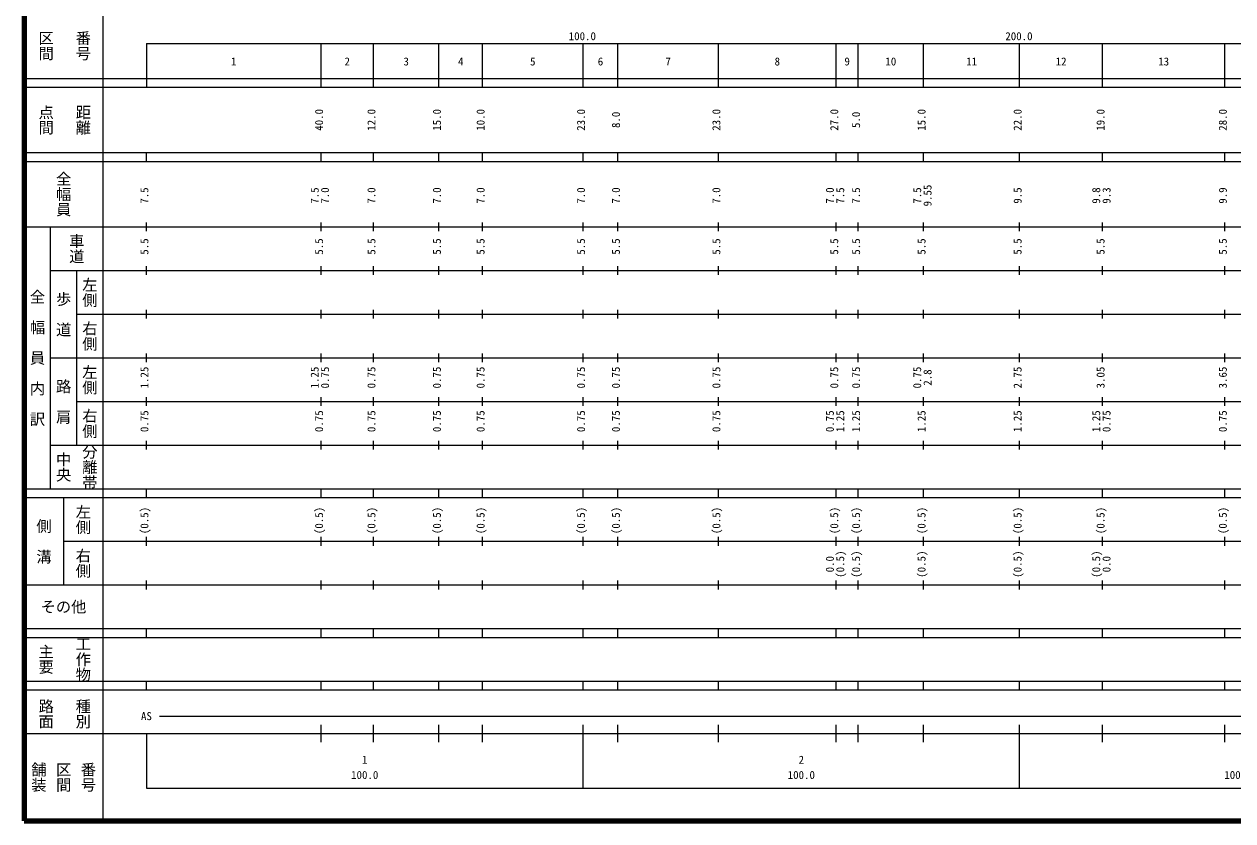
# Model space of a CAD drawing. Units: millimetres on the paper, enlarged 1000 times. Extents: x 40000 to 680000, y 20000 to 380000.
# Drawn here: x 40000 to 316832, y 20000 to 202409 of the extents above; entities that cross this region are included whole.
import ezdxf
from ezdxf.enums import TextEntityAlignment as Align

# ---------------------------------------------------------------- set-up
doc = ezdxf.new("R2010")
doc.units = ezdxf.units.MM
doc.header["$LTSCALE"] = 1000
doc.layers.add('M-TTL', color=2, linetype='Continuous', lineweight=140)
doc.layers.add('M-TTL-BAND', color=7, linetype='Continuous', lineweight=25)
doc.styles.add('@ＭＳ ゴシック', font='')
doc.styles.add('ＭＳ ゴシック', font='')
doc.styles.get('@ＭＳ ゴシック').set_extended_font_data('@MS Gothic')
doc.styles.get('ＭＳ ゴシック').set_extended_font_data('MS Gothic')

msp = doc.modelspace()

# ---------------------------------------------------------------- linework, layer by layer
at = {"layer": 'M-TTL'}
for p, q in [((40000, 380000), (40000, 20000)), ((40000, 20000), (680000, 20000))]:
    msp.add_line(p, q, dxfattribs=at)
at = {"layer": 'M-TTL-BAND'}
for p, q in [((58000, 370000), (58000, 20000)), ((68000, 198000), (579000, 198000)), ((68000, 198000), (68000, 188000)), ((108000, 188000), (108000, 198000)), ((120000, 188000), (120000, 198000)), ((135000, 188000), (135000, 198000)), ((145000, 188000), (145000, 198000)), ((168000, 188000), (168000, 198000)), ((176000, 188000), (176000, 198000)), ((199000, 188000), (199000, 198000)), ((226000, 188000), (226000, 198000)), ((231000, 188000), (231000, 198000)), ((246000, 188000), (246000, 198000)), ((268000, 188000), (268000, 198000)), ((287000, 188000), (287000, 198000)), ((315000, 188000), (315000, 198000)), ((40000, 190000), (579000, 190000)), ((40000, 188000), (579000, 188000)), ((40000, 173000), (579000, 173000)), ((68000, 171000), (68000, 173000)), ((108000, 171000), (108000, 173000)), ((120000, 171000), (120000, 173000)), ((135000, 171000), (135000, 173000)), ((145000, 171000), (145000, 173000)), ((168000, 171000), (168000, 173000)), ((176000, 171000), (176000, 173000)), ((199000, 171000), (199000, 173000)), ((226000, 171000), (226000, 173000)), ((231000, 171000), (231000, 173000)), ((246000, 171000), (246000, 173000)), ((268000, 171000), (268000, 173000)), ((287000, 171000), (287000, 173000)), ((315000, 171000), (315000, 173000)), ((40000, 171000), (579000, 171000)), ((40000, 156000), (579000, 156000)), ((46000, 96000), (46000, 156000)), ((68000, 155000), (68000, 157000)), ((108000, 155000), (108000, 157000)), ((120000, 155000), (120000, 157000)), ((135000, 155000), (135000, 157000)), ((145000, 155000), (145000, 157000)), ((168000, 155000), (168000, 157000)), ((176000, 155000), (176000, 157000)), ((199000, 155000), (199000, 157000)), ((226000, 155000), (226000, 157000)), ((231000, 155000), (231000, 157000)), ((246000, 155000), (246000, 157000)), ((268000, 155000), (268000, 157000)), ((287000, 155000), (287000, 157000)), ((315000, 155000), (315000, 157000)), ((68000, 145000), (68000, 147000)), ((108000, 145000), (108000, 147000)), ((120000, 145000), (120000, 147000)), ((135000, 145000), (135000, 147000)), ((145000, 145000), (145000, 147000)), ((168000, 145000), (168000, 147000)), ((176000, 145000), (176000, 147000)), ((199000, 145000), (199000, 147000)), ((226000, 145000), (226000, 147000)), ((231000, 145000), (231000, 147000)), ((246000, 145000), (246000, 147000)), ((268000, 145000), (268000, 147000)), ((287000, 145000), (287000, 147000)), ((315000, 145000), (315000, 147000)), ((46000, 146000), (579000, 146000)), ((52000, 146000), (52000, 106000)), ((52000, 136000), (579000, 136000)), ((68000, 135000), (68000, 137000)), ((108000, 135000), (108000, 137000)), ((120000, 135000), (120000, 137000)), ((135000, 135000), (135000, 137000)), ((145000, 135000), (145000, 137000)), ((168000, 135000), (168000, 137000)), ((176000, 135000), (176000, 137000)), ((199000, 135000), (199000, 137000)), ((226000, 135000), (226000, 137000)), ((231000, 135000), (231000, 137000)), ((246000, 135000), (246000, 137000)), ((268000, 135000), (268000, 137000)), ((287000, 135000), (287000, 137000)), ((315000, 135000), (315000, 137000)), ((46000, 126000), (579000, 126000)), ((68000, 125000), (68000, 127000)), ((108000, 125000), (108000, 127000)), ((120000, 125000), (120000, 127000)), ((135000, 125000), (135000, 127000)), ((145000, 125000), (145000, 127000)), ((168000, 125000), (168000, 127000)), ((176000, 125000), (176000, 127000)), ((199000, 125000), (199000, 127000)), ((226000, 125000), (226000, 127000)), ((231000, 125000), (231000, 127000)), ((246000, 125000), (246000, 127000)), ((268000, 125000), (268000, 127000)), ((287000, 125000), (287000, 127000)), ((315000, 125000), (315000, 127000)), ((68000, 115000), (68000, 117000)), ((108000, 115000), (108000, 117000)), ((120000, 115000), (120000, 117000)), ((135000, 115000), (135000, 117000)), ((145000, 115000), (145000, 117000)), ((168000, 115000), (168000, 117000)), ((176000, 115000), (176000, 117000)), ((199000, 115000), (199000, 117000)), ((226000, 115000), (226000, 117000)), ((231000, 115000), (231000, 117000)), ((246000, 115000), (246000, 117000)), ((268000, 115000), (268000, 117000)), ((287000, 115000), (287000, 117000)), ((315000, 115000), (315000, 117000)), ((52000, 116000), (579000, 116000)), ((46000, 106000), (579000, 106000)), ((68000, 105000), (68000, 107000)), ((108000, 105000), (108000, 107000)), ((120000, 105000), (120000, 107000)), ((135000, 105000), (135000, 107000)), ((145000, 105000), (145000, 107000)), ((168000, 105000), (168000, 107000)), ((176000, 105000), (176000, 107000)), ((199000, 105000), (199000, 107000)), ((226000, 105000), (226000, 107000)), ((231000, 105000), (231000, 107000)), ((246000, 105000), (246000, 107000)), ((268000, 105000), (268000, 107000)), ((287000, 105000), (287000, 107000)), ((315000, 105000), (315000, 107000)), ((40000, 96000), (579000, 96000)), ((68000, 94000), (68000, 96000)), ((108000, 94000), (108000, 96000)), ((120000, 94000), (120000, 96000)), ((135000, 94000), (135000, 96000)), ((145000, 94000), (145000, 96000)), ((168000, 94000), (168000, 96000)), ((176000, 94000), (176000, 96000)), ((199000, 94000), (199000, 96000)), ((226000, 94000), (226000, 96000)), ((231000, 94000), (231000, 96000)), ((246000, 94000), (246000, 96000)), ((268000, 94000), (268000, 96000)), ((287000, 94000), (287000, 96000)), ((315000, 94000), (315000, 96000)), ((40000, 94000), (579000, 94000)), ((49000, 94000), (49000, 74000)), ((49000, 84000), (579000, 84000)), ((68000, 83000), (68000, 85000)), ((108000, 83000), (108000, 85000)), ((120000, 83000), (120000, 85000)), ((135000, 83000), (135000, 85000)), ((145000, 83000), (145000, 85000)), ((168000, 83000), (168000, 85000)), ((176000, 83000), (176000, 85000)), ((199000, 83000), (199000, 85000)), ((226000, 83000), (226000, 85000)), ((231000, 83000), (231000, 85000)), ((246000, 83000), (246000, 85000)), ((268000, 83000), (268000, 85000)), ((287000, 83000), (287000, 85000)), ((315000, 83000), (315000, 85000)), ((68000, 73000), (68000, 75000)), ((108000, 73000), (108000, 75000)), ((120000, 73000), (120000, 75000)), ((135000, 73000), (135000, 75000)), ((145000, 73000), (145000, 75000)), ((168000, 73000), (168000, 75000)), ((176000, 73000), (176000, 75000)), ((199000, 73000), (199000, 75000)), ((226000, 73000), (226000, 75000)), ((231000, 73000), (231000, 75000)), ((246000, 73000), (246000, 75000)), ((268000, 73000), (268000, 75000)), ((287000, 73000), (287000, 75000)), ((315000, 73000), (315000, 75000)), ((40000, 74000), (579000, 74000)), ((40000, 64000), (579000, 64000)), ((68000, 62000), (68000, 64000)), ((108000, 62000), (108000, 64000)), ((120000, 62000), (120000, 64000)), ((135000, 62000), (135000, 64000)), ((145000, 62000), (145000, 64000)), ((168000, 62000), (168000, 64000)), ((176000, 62000), (176000, 64000)), ((199000, 62000), (199000, 64000)), ((226000, 62000), (226000, 64000)), ((231000, 62000), (231000, 64000)), ((246000, 62000), (246000, 64000)), ((268000, 62000), (268000, 64000)), ((287000, 62000), (287000, 64000)), ((315000, 62000), (315000, 64000)), ((40000, 62000), (579000, 62000)), ((40000, 52000), (579000, 52000)), ((40000, 50000), (579000, 50000)), ((68000, 50000), (68000, 52000)), ((108000, 50000), (108000, 52000)), ((120000, 50000), (120000, 52000)), ((135000, 50000), (135000, 52000)), ((145000, 50000), (145000, 52000)), ((168000, 50000), (168000, 52000)), ((176000, 50000), (176000, 52000)), ((199000, 50000), (199000, 52000)), ((226000, 50000), (226000, 52000)), ((231000, 50000), (231000, 52000)), ((246000, 50000), (246000, 52000)), ((268000, 50000), (268000, 52000)), ((287000, 50000), (287000, 52000)), ((315000, 50000), (315000, 52000)), ((71000, 44000), (465000, 44000)), ((108000, 38000), (108000, 42000)), ((120000, 38000), (120000, 42000)), ((135000, 38000), (135000, 42000)), ((145000, 38000), (145000, 42000)), ((168000, 27500), (168000, 42000)), ((176000, 38000), (176000, 42000)), ((199000, 38000), (199000, 42000)), ((226000, 38000), (226000, 42000)), ((231000, 38000), (231000, 42000)), ((246000, 38000), (246000, 42000)), ((268000, 27500), (268000, 42000)), ((287000, 38000), (287000, 42000)), ((315000, 38000), (315000, 42000)), ((40000, 40000), (579000, 40000)), ((68000, 40000), (68000, 27500)), ((68000, 27500), (579000, 27500))]:
    msp.add_line(p, q, dxfattribs=at)

# ---------------------------------------------------------------- texts
at = {"layer": 'M-TTL-BAND', "style": '@ＭＳ ゴシック'}
for s, p in [('区間', (45000, 197500)), ('番号', (53500, 197500)), ('点間', (45000, 180500)), ('距離', (53500, 180500)), ('全幅員', (49000, 163500)), ('車道', (52000, 151000)), ('左側', (55000, 141000)), ('全\u3000幅\u3000員\u3000内\u3000訳', (43000, 126000)), ('歩\u3000道', (49000, 136000)), ('右側', (55000, 131000)), ('左側', (55000, 121000)), ('路\u3000肩', (49000, 116000)), ('右側', (55000, 111000)), ('分離帯', (55000, 101000)), ('中央', (49000, 101000)), ('左側', (53500, 89000)), ('側\u3000溝', (44500, 84000)), ('右側', (53500, 79000)), ('工作物', (53500, 57000)), ('主要', (45000, 57000)), ('路面', (45000, 44500)), ('種別', (53500, 44500)), ('舗装', (43333, 30000)), ('番号', (54667, 30000)), ('区間', (49000, 30000))]:
    msp.add_text(s, height=2566, rotation=270, dxfattribs=at).set_placement(p, align=Align.MIDDLE_CENTER)
at = {"layer": 'M-TTL-BAND', "style": 'ＭＳ ゴシック'}
for s, p in [('100.0', (167844, 198195)), ('200.0', (267844, 198195)), ('1', (88000, 192405)), ('2', (114000, 192405)), ('3', (127500, 192405)), ('4', (140000, 192405)), ('5', (156500, 192405)), ('6', (172000, 192405)), ('7', (187500, 192405)), ('8', (212500, 192405)), ('9', (228500, 192405)), ('10', (238500, 192405)), ('11', (257000, 192405)), ('12', (277500, 192405)), ('13', (301000, 192405)), ('AS', (68000, 42500)), ('1', (118000, 32523)), ('2', (218000, 32523)), ('100.0', (118000, 29033)), ('100.0', (218000, 29033)), ('100.0', (318000, 29033))]:
    msp.add_text(s, height=1833, dxfattribs=at).set_placement(p, align=Align.BOTTOM_CENTER)
for s, p in [('40.0', (109000, 180500)), ('12.0', (121000, 180500)), ('15.0', (136000, 180500)), ('10.0', (146000, 180500)), ('23.0', (169000, 180500)), ('23.0', (200000, 180500)), ('27.0', (227000, 180500)), ('15.0', (247000, 180500)), ('22.0', (269000, 180500)), ('19.0', (288000, 180500)), ('28.0', (316000, 180500)), ('8.0', (177000, 180500)), ('5.0', (232000, 180500)), ('7.5', (69000, 163174)), ('7.5', (108000, 163174)), ('7.0', (110370, 163174)), ('7.0', (121000, 163174)), ('7.0', (136000, 163174)), ('7.0', (146000, 163174)), ('7.0', (169000, 163174)), ('7.0', (177000, 163174)), ('7.0', (200000, 163174)), ('7.0', (226000, 163174)), ('7.5', (228370, 163174)), ('7.5', (232000, 163174)), ('7.5', (246000, 163174)), ('9.55', (248370, 163174)), ('9.5', (269000, 163174)), ('9.8', (287000, 163174)), ('9.3', (289370, 163174)), ('9.9', (316000, 163174)), ('5.5', (69000, 151500)), ('5.5', (109000, 151500)), ('5.5', (121000, 151500)), ('5.5', (136000, 151500)), ('5.5', (146000, 151500)), ('5.5', (169000, 151500)), ('5.5', (177000, 151500)), ('5.5', (200000, 151500)), ('5.5', (227000, 151500)), ('5.5', (232000, 151500)), ('5.5', (247000, 151500)), ('5.5', (269000, 151500)), ('5.5', (288000, 151500)), ('5.5', (316000, 151500)), ('1.25', (69000, 121500)), ('1.25', (108000, 121500)), ('0.75', (110370, 121500)), ('0.75', (121000, 121500)), ('0.75', (136000, 121500)), ('0.75', (146000, 121500)), ('0.75', (169000, 121500)), ('0.75', (177000, 121500)), ('0.75', (200000, 121500)), ('0.75', (227000, 121500)), ('0.75', (232000, 121500)), ('0.75', (246000, 121500)), ('2.8', (248370, 121500)), ('2.75', (269000, 121500)), ('3.05', (288000, 121500)), ('3.65', (316000, 121500)), ('0.75', (69000, 111500)), ('0.75', (109000, 111500)), ('0.75', (121000, 111500)), ('0.75', (136000, 111500)), ('0.75', (146000, 111500)), ('0.75', (169000, 111500)), ('0.75', (177000, 111500)), ('0.75', (200000, 111500)), ('0.75', (226000, 111500)), ('1.25', (228370, 111500)), ('1.25', (232000, 111500)), ('1.25', (247000, 111500)), ('1.25', (269000, 111500)), ('1.25', (287000, 111500)), ('0.75', (289370, 111500)), ('0.75', (316000, 111500)), ('(0.5)', (69000, 88764)), ('(0.5)', (109000, 88764)), ('(0.5)', (121000, 88764)), ('(0.5)', (136000, 88764)), ('(0.5)', (146000, 88764)), ('(0.5)', (169000, 88764)), ('(0.5)', (177000, 88764)), ('(0.5)', (200000, 88764)), ('(0.5)', (227000, 88764)), ('(0.5)', (232000, 88764)), ('(0.5)', (247000, 88764)), ('(0.5)', (269000, 88764)), ('(0.5)', (288000, 88764)), ('(0.5)', (316000, 88764)), ('0.0', (226000, 78764)), ('(0.5)', (228370, 78764)), ('(0.5)', (232000, 78764)), ('(0.5)', (247000, 78764)), ('(0.5)', (269000, 78764)), ('(0.5)', (287000, 78764)), ('0.0', (289370, 78764))]:
    msp.add_text(s, height=1833, rotation=90, dxfattribs=at).set_placement(p, align=Align.BOTTOM_CENTER)
msp.add_text('その他', height=2566, dxfattribs=at).set_placement((49000, 69000), align=Align.MIDDLE_CENTER)

doc.saveas('drawing.dxf')
